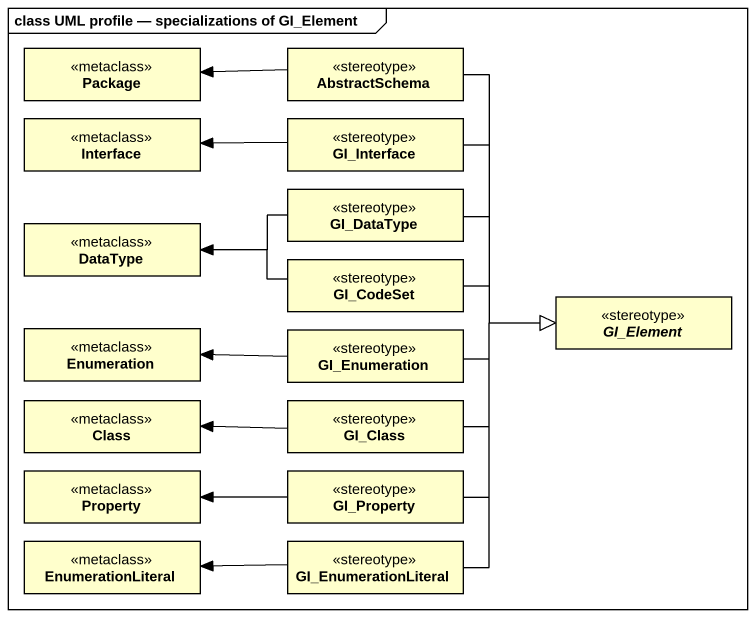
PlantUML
@startuml
mainframe class UML profile — specializations of GI_Element
hide circle
hide empty members
class "Package" as Package_ <<metaclass>>
class AbstractSchema <<stereotype>>
class "Interface" as Interface_ <<metaclass>>
class GI_Interface <<stereotype>>
class DataType <<metaclass>>
class GI_DataType <<stereotype>>
class GI_CodeSet <<stereotype>>
class Enumeration <<metaclass>>
class GI_Enumeration <<stereotype>>
abstract class GI_Element <<stereotype>>
class "Class" as Class_ <<metaclass>>
class GI_Class <<stereotype>>
class Property <<metaclass>>
class GI_Property <<stereotype>>
class EnumerationLiteral <<metaclass>>
class GI_EnumerationLiteral <<stereotype>>
AbstractSchema -left-> Package_
AbstractSchema --|> GI_Element
GI_Interface -left-> Interface_
GI_Interface --|> GI_Element
GI_DataType -left-> DataType
GI_DataType -right-|> GI_Element
GI_CodeSet -left-> DataType
GI_CodeSet -right-|> GI_Element
GI_Enumeration -left-> Enumeration
GI_Enumeration -right-|> GI_Element
GI_Class -right-|> GI_Element
GI_Class -left-> Class_
GI_Property -up-|> GI_Element
GI_Property -left-> Property
GI_EnumerationLiteral -up-|> GI_Element
GI_EnumerationLiteral -left-> EnumerationLiteral
@enduml
